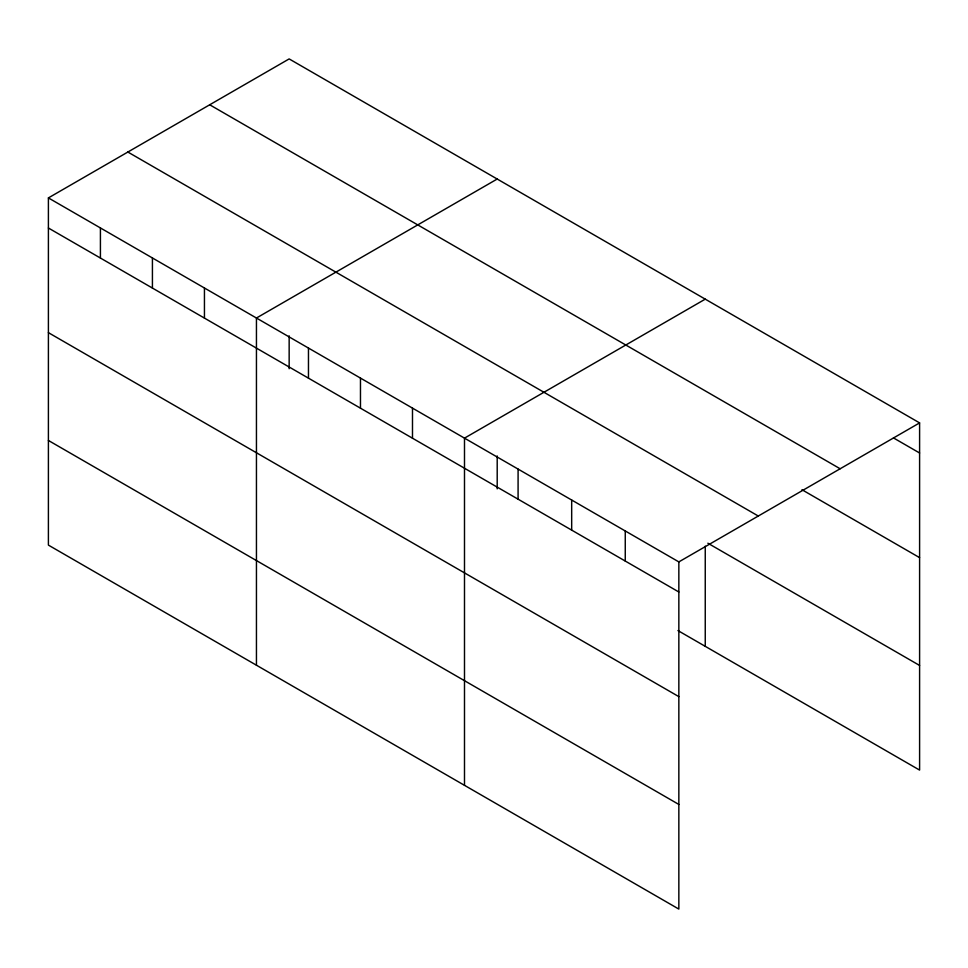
<?xml version="1.0" encoding="UTF-8"?>
<svg xmlns="http://www.w3.org/2000/svg" width="968" height="968" viewBox="0 0 968 968"><rect width="100%" height="100%" fill="white"/><g stroke="black" fill="none" stroke-linecap="round" stroke-linejoin="round"><path stroke-width="1.45" d="M48.4 197.908L678.846 561.9L678.846 909.085L48.4 545.105L48.4 197.908L289.154 58.915L919.6 422.895L919.6 770.092L677.939 630.567M497.201 179.032L256.447 318.024L256.447 665.222M705.249 299.148L464.495 438.141L464.495 785.326M678.846 561.9L919.6 422.895M893.464 437.911L919.6 453M209.705 104.786L840.151 468.766M801.964 489.723L919.6 557.641M127.849 152.036L758.295 516.029M707.862 543.205L919.6 665.452M48.4 228.012L678.846 591.992M48.4 332.653L678.846 696.633M48.4 440.464L678.846 804.444M705.249 546.182L705.249 646.334M625.255 530.96L625.255 561.053M571.677 500.02L571.677 530.113M518.086 469.081L518.086 499.185M497.201 455.964L497.201 488.852M412.489 408.109L412.489 438.214M360.471 378.077L360.471 408.181M308.465 348.056L308.465 378.149M289.154 335.848L289.154 368.735M204.442 287.992L204.442 318.097M152.424 257.972L152.424 288.065M100.418 227.94L100.418 258.032"/></g></svg>
